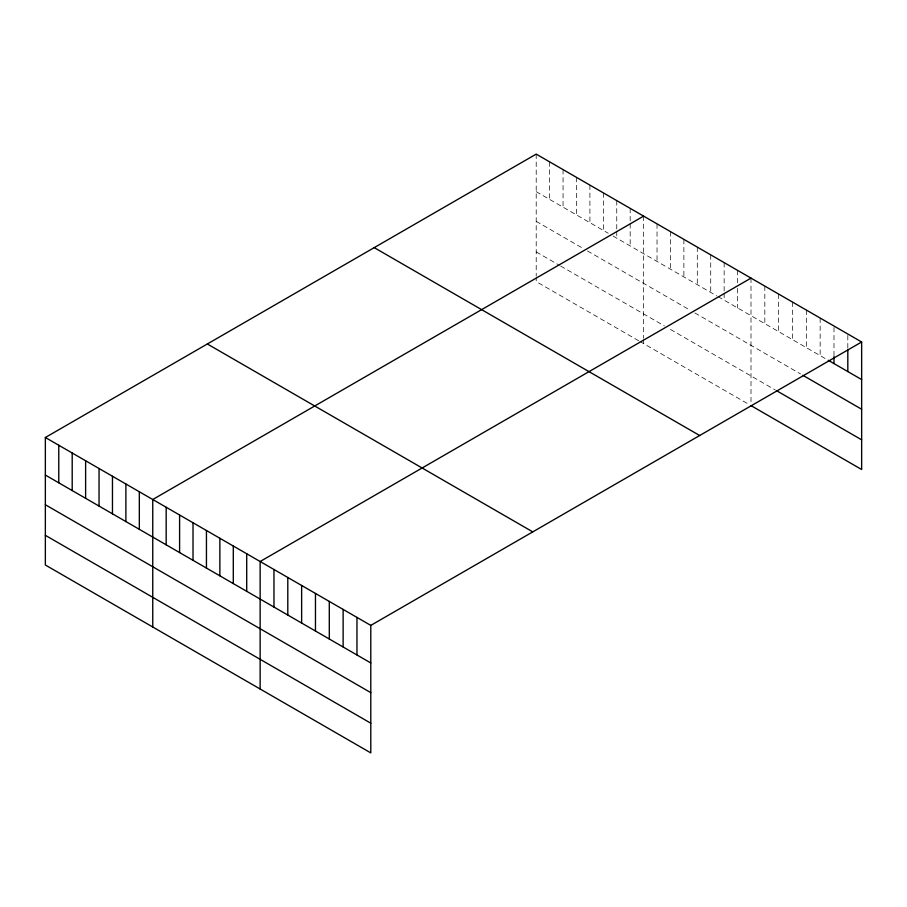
<?xml version="1.0" encoding="UTF-8"?>
<svg xmlns="http://www.w3.org/2000/svg" width="907" height="907" viewBox="0 0 907 907"><rect width="100%" height="100%" fill="white"/><g stroke="black" fill="none" stroke-linecap="round" stroke-linejoin="round"><path stroke-width="0.68" stroke-dasharray="4.54 3.4" d="M536.207 191.672L608.212 233.246M613.098 236.058L716.825 295.954M718.049 296.657L827.071 359.603M536.207 221.353L582.589 248.121M587.464 250.944L689.978 310.126M694.864 312.949L800.564 373.967M536.207 251.931L559.392 265.309M560.617 266.023L664.355 325.908M670.454 329.434L775.202 389.908M638.721 340.794L536.207 281.601L536.207 277.553M639.945 341.497L749.783 404.907M847.818 335.409L847.818 347.925M833.987 327.416L833.987 356.632M820.155 318.04L820.155 355.601M806.323 310.058L806.323 347.619M792.491 302.076L792.491 339.637M778.659 294.083L778.659 331.645M764.828 286.102L764.828 323.663M750.996 278.12L750.996 404.261M737.572 270.365L737.572 282.882M737.572 288.449L737.572 307.927M724.149 262.611L724.149 291.827M724.149 293.222L724.149 300.172M710.725 254.867L710.725 292.428M697.302 247.112L697.302 284.673M683.878 239.369L683.878 276.93M670.454 231.614L670.454 269.175M657.031 223.859L657.031 261.42M643.607 216.115L643.607 338.209M643.607 339.558L643.607 343.606M630.184 208.361L630.184 222.272M630.184 223.666L630.184 245.922M616.76 200.617L616.76 229.822M616.76 231.217L616.76 238.178M603.336 192.862L603.336 230.423M589.901 185.107L589.901 222.669M576.478 177.364L576.478 214.925M563.054 169.609L563.054 207.17M549.631 161.854L549.631 199.415M536.207 154.111L536.207 276.204"/><path stroke-width="1.36" d="M861.65 341.996L370.793 625.399L370.793 752.889L45.35 565.004L45.35 437.503L536.207 154.111L861.65 341.996L861.65 469.497L750.996 405.61M643.607 216.115L152.75 499.508L152.75 627.009M750.996 278.12L260.139 561.512L260.139 689.014M828.227 360.26L861.65 379.557M802.865 375.305L861.65 409.238M776.358 390.577L861.65 439.816M374.228 247.634L699.671 435.519M207.329 343.98L532.772 531.876M45.35 437.503L370.793 625.399M45.35 475.064L370.793 662.96M45.35 504.745L370.793 692.631M45.35 535.323L370.793 723.208M847.818 349.32L847.818 371.575M833.987 356.632L833.987 363.594M356.961 617.406L356.961 654.967M343.129 609.425L343.129 646.986M329.298 601.443L329.298 639.004M315.466 593.45L315.466 631.011M301.634 585.468L301.634 623.03M287.802 577.487L287.802 615.048M273.971 569.494L273.971 607.055M246.715 553.758L246.715 591.319M233.292 546.014L233.292 583.575M219.868 538.259L219.868 575.82M206.445 530.504L206.445 568.065M193.021 522.761L193.021 560.322M179.597 515.006L179.597 552.567M166.174 507.262L166.174 544.824M139.327 491.753L139.327 529.314M125.892 484.009L125.892 521.57M112.468 476.254L112.468 513.816M99.044 468.511L99.044 506.072M85.621 460.756L85.621 498.317M72.197 453.001L72.197 490.562M58.774 445.258L58.774 482.819"/></g></svg>
